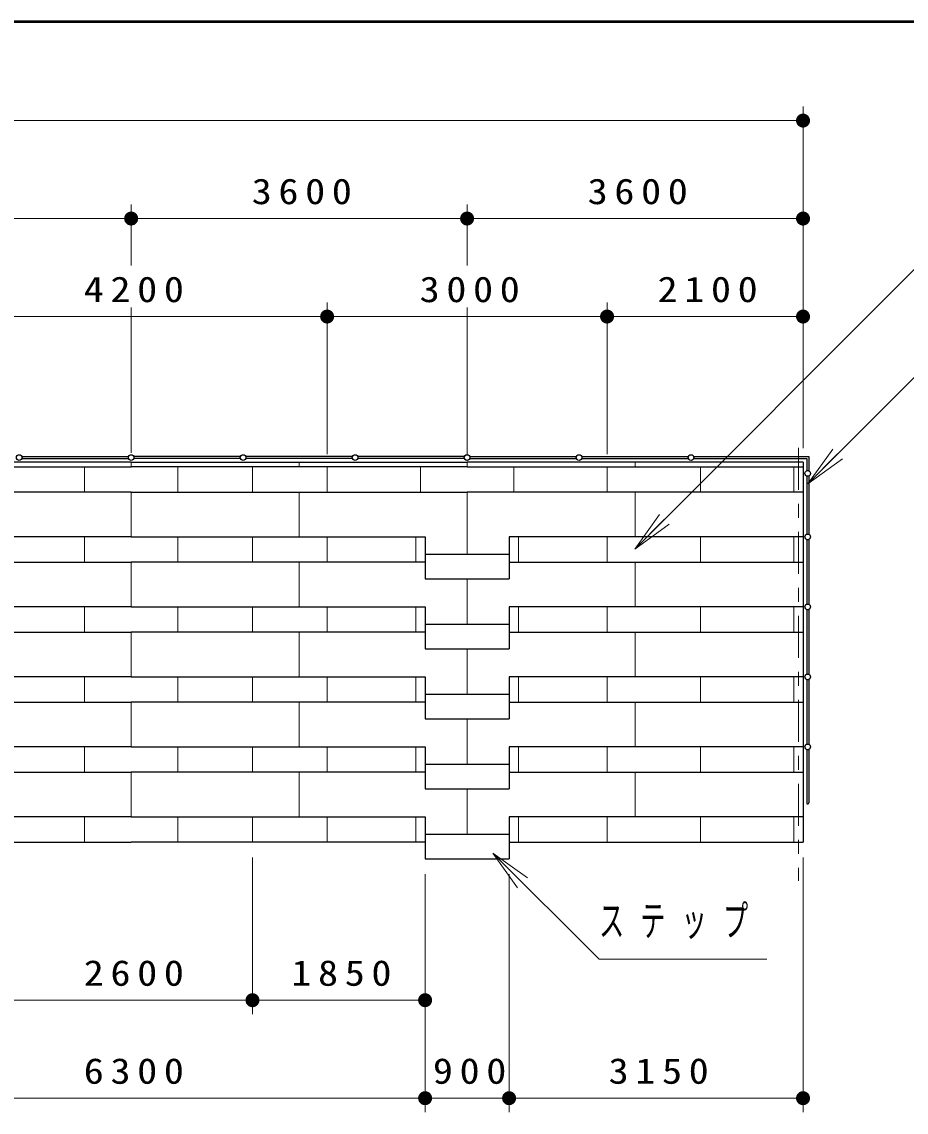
# Model space of a CAD drawing. Units: millimetres on the paper, scale 1:150. Extents: x -365 to 0, y -19 to 257.
# Drawn here: x -262.9 to -199.7, y 179.1 to 257 of the extents above; entities that cross this region are included whole.
import ezdxf

# ---------------------------------------------------------------- set-up
doc = ezdxf.new("R2010")
doc.units = ezdxf.units.MM
doc.linetypes.add('USER2', pattern=[6, 3, -1, 1, -1])
doc.layers.add('LY_1', color=7, linetype='Continuous', lineweight=25)
doc.layers.add('LY_2', color=7, linetype='Continuous', lineweight=13)
doc.styles.add('ＭＳ ゴシック', font='')
doc.styles.get('ＭＳ ゴシック').set_extended_font_data('MS Gothic')

# ---------------------------------------------------------------- blocks, each defined once
blk = doc.blocks.new('filled_dot')
at = {"color": 0, "linetype": 'Continuous', "lineweight": -2, "const_width": 1.25}
blk.add_lwpolyline([(-0.625, 0, 1), (0.625, 0, 1)], format="xyb", close=True, dxfattribs=at)

msp = doc.modelspace()

# ---------------------------------------------------------------- linework, layer by layer
at = {"layer": 'LY_1', "lineweight": 13}
for p, q in [((-207.106, 226.539), (-207.106, 250.944)), ((-351.106, 249.944), (-207.106, 249.944)), ((-255.106, 239.599), (-255.106, 243.944)), ((-231.106, 239.599), (-231.106, 243.944)), ((-207.106, 226.539), (-207.106, 243.944)), ((-279.106, 242.944), (-255.106, 242.944)), ((-255.106, 242.944), (-231.106, 242.944)), ((-231.106, 242.944), (-207.106, 242.944)), ((-241.106, 226.106), (-241.106, 236.944)), ((-241.106, 226.106), (-241.106, 236.944)), ((-221.106, 226.106), (-221.106, 236.944)), ((-255.106, 226.206), (-255.106, 236.599)), ((-231.106, 226.073), (-231.106, 236.599)), ((-269.106, 235.944), (-241.106, 235.944)), ((-241.106, 235.944), (-221.106, 235.944)), ((-221.106, 235.944), (-207.106, 235.944)), ((-206.753, 224.005), (-204.985, 226.479)), ((-206.753, 224.005), (-204.632, 226.126)), ((-204.278, 225.772), (-206.753, 224.005)), ((-219.134, 219.338), (-217.366, 221.813)), ((-219.134, 219.338), (-217.012, 221.459)), ((-216.659, 221.106), (-219.134, 219.338)), ((-246.44, 197.306), (-246.44, 186.106)), ((-229.272, 197.619), (-227.151, 195.498)), ((-229.272, 197.619), (-226.797, 195.852)), ((-227.504, 195.144), (-229.272, 197.619)), ((-207.106, 197.306), (-207.106, 179.106)), ((-234.106, 196.106), (-234.106, 179.106)), ((-234.106, 196.106), (-234.106, 186.106)), ((-228.106, 196.106), (-228.106, 179.106)), ((-228.106, 196.106), (-228.106, 179.106)), ((-246.44, 187.106), (-263.773, 187.106)), ((-234.106, 187.106), (-246.44, 187.106)), ((-234.106, 180.106), (-276.106, 180.106)), ((-228.106, 180.106), (-234.106, 180.106)), ((-207.106, 180.106), (-228.106, 180.106))]:
    msp.add_line(p, q, dxfattribs=at)
at = {"layer": 'LY_1'}
for p, q in [((-262.918, 225.944), (-255.295, 225.944)), ((-247.295, 225.944), (-254.918, 225.944)), ((-239.294, 225.944), (-246.917, 225.944)), ((-231.294, 225.944), (-238.917, 225.944)), ((-230.919, 225.944), (-223.296, 225.944)), ((-222.918, 225.944), (-215.295, 225.944)), ((-214.918, 225.944), (-206.702, 225.944)), ((-206.702, 225.944), (-206.702, 224.928)), ((-255.106, 225.539), (-279.108, 225.539)), ((-279.108, 225.206), (-255.106, 225.206)), ((-262.918, 225.801), (-255.295, 225.801)), ((-255.106, 225.539), (-231.105, 225.539)), ((-231.105, 225.206), (-255.106, 225.206)), ((-247.295, 225.801), (-254.918, 225.801)), ((-239.294, 225.801), (-246.917, 225.801)), ((-231.294, 225.801), (-238.917, 225.801)), ((-207.106, 225.539), (-231.108, 225.539)), ((-231.108, 225.206), (-207.106, 225.206)), ((-230.919, 225.801), (-223.296, 225.801)), ((-222.918, 225.801), (-215.295, 225.801)), ((-214.918, 225.801), (-206.844, 225.801)), ((-207.106, 225.539), (-207.106, 198.405)), ((-206.844, 225.801), (-206.844, 224.928)), ((-206.844, 224.551), (-206.844, 220.394)), ((-206.702, 224.551), (-206.702, 220.394)), ((-255.106, 223.406), (-279.108, 223.406)), ((-255.106, 223.406), (-231.105, 223.406)), ((-207.106, 223.406), (-231.108, 223.406)), ((-255.106, 220.206), (-276.107, 220.206)), ((-255.106, 220.206), (-234.105, 220.206)), ((-234.105, 220.206), (-234.105, 217.205)), ((-207.106, 220.206), (-228.107, 220.206)), ((-228.107, 220.206), (-228.107, 217.205)), ((-206.844, 220.017), (-206.844, 215.394)), ((-206.702, 220.017), (-206.702, 215.394)), ((-234.105, 218.972), (-231.105, 218.972)), ((-231.108, 218.972), (-228.107, 218.972)), ((-276.107, 218.406), (-255.106, 218.406)), ((-234.105, 218.406), (-255.106, 218.406)), ((-228.107, 218.406), (-207.106, 218.406)), ((-234.105, 217.205), (-231.105, 217.205)), ((-231.108, 217.205), (-228.107, 217.205)), ((-255.106, 215.205), (-276.107, 215.205)), ((-255.106, 215.205), (-234.105, 215.205)), ((-234.105, 215.205), (-234.105, 212.205)), ((-207.106, 215.205), (-228.107, 215.205)), ((-228.107, 215.205), (-228.107, 212.205)), ((-206.844, 215.017), (-206.844, 210.394)), ((-206.702, 215.017), (-206.702, 210.394)), ((-234.105, 213.972), (-231.105, 213.972)), ((-231.108, 213.972), (-228.107, 213.972)), ((-276.107, 213.405), (-255.106, 213.405)), ((-234.105, 213.405), (-255.106, 213.405)), ((-228.107, 213.405), (-207.106, 213.405)), ((-234.105, 212.205), (-231.105, 212.205)), ((-231.108, 212.205), (-228.107, 212.205)), ((-255.106, 210.205), (-276.107, 210.205)), ((-255.106, 210.205), (-234.105, 210.205)), ((-234.105, 210.205), (-234.105, 207.205)), ((-207.106, 210.205), (-228.107, 210.205)), ((-228.107, 210.205), (-228.107, 207.205)), ((-206.844, 210.016), (-206.844, 205.394)), ((-206.702, 210.016), (-206.702, 205.394)), ((-234.105, 208.972), (-231.105, 208.972)), ((-231.108, 208.972), (-228.107, 208.972)), ((-276.107, 208.405), (-255.106, 208.405)), ((-234.105, 208.405), (-255.106, 208.405)), ((-228.107, 208.405), (-207.106, 208.405)), ((-234.105, 207.205), (-231.105, 207.205)), ((-231.108, 207.205), (-228.107, 207.205)), ((-255.106, 205.205), (-276.107, 205.205)), ((-255.106, 205.205), (-234.105, 205.205)), ((-234.105, 205.205), (-234.105, 202.205)), ((-207.106, 205.205), (-228.107, 205.205)), ((-228.107, 205.205), (-228.107, 202.205)), ((-206.844, 205.016), (-206.844, 201.205)), ((-206.702, 205.016), (-206.702, 201.205)), ((-276.107, 203.405), (-255.106, 203.405)), ((-234.105, 203.405), (-255.106, 203.405)), ((-234.105, 203.971), (-231.105, 203.971)), ((-231.108, 203.971), (-228.107, 203.971)), ((-228.107, 203.405), (-207.106, 203.405)), ((-234.105, 202.205), (-231.105, 202.205)), ((-231.108, 202.205), (-228.107, 202.205)), ((-255.106, 200.205), (-276.107, 200.205)), ((-255.106, 200.205), (-234.105, 200.205)), ((-234.105, 200.205), (-234.105, 197.204)), ((-207.106, 200.205), (-228.107, 200.205)), ((-228.107, 200.205), (-228.107, 197.204)), ((-234.105, 198.971), (-231.105, 198.971)), ((-231.108, 198.971), (-228.107, 198.971)), ((-276.107, 198.405), (-255.106, 198.405)), ((-234.105, 198.405), (-255.106, 198.405)), ((-228.107, 198.405), (-207.106, 198.405)), ((-234.105, 197.204), (-231.105, 197.204)), ((-231.108, 197.204), (-228.107, 197.204))]:
    msp.add_line(p, q, dxfattribs=at)
at = {"layer": 'LY_1', "color": 4, "linetype": 'USER2', "lineweight": 13}
msp.add_line((-207.44, 226.573), (-207.44, 195.638), dxfattribs=at)
at = {"layer": 'LY_1', "linetype": 'USER2', "lineweight": 13}
for p, q in [((-258.44, 223.406), (-258.44, 225.206)), ((-251.773, 223.406), (-251.773, 225.206)), ((-246.439, 223.406), (-246.439, 225.206)), ((-241.106, 223.406), (-241.106, 225.206)), ((-234.439, 223.406), (-234.439, 225.206)), ((-227.774, 225.206), (-227.774, 223.406)), ((-221.107, 223.406), (-221.107, 225.206)), ((-214.44, 223.406), (-214.44, 225.206)), ((-207.773, 225.206), (-207.773, 223.406)), ((-258.44, 220.206), (-258.44, 218.406)), ((-251.773, 220.206), (-251.773, 218.406)), ((-246.439, 220.206), (-246.439, 218.406)), ((-241.106, 220.206), (-241.106, 218.406)), ((-234.772, 220.206), (-234.772, 218.406)), ((-227.441, 220.206), (-227.441, 218.406)), ((-221.107, 220.206), (-221.107, 218.406)), ((-214.44, 220.206), (-214.44, 218.406)), ((-207.773, 220.206), (-207.773, 218.406)), ((-258.44, 215.205), (-258.44, 213.405)), ((-251.773, 215.205), (-251.773, 213.405)), ((-246.439, 215.205), (-246.439, 213.405)), ((-241.106, 215.205), (-241.106, 213.405)), ((-234.772, 215.205), (-234.772, 213.405)), ((-227.441, 215.205), (-227.441, 213.405)), ((-221.107, 215.205), (-221.107, 213.405)), ((-214.44, 215.205), (-214.44, 213.405)), ((-207.773, 215.205), (-207.773, 213.405)), ((-258.44, 210.205), (-258.44, 208.405)), ((-251.773, 210.205), (-251.773, 208.405)), ((-246.439, 210.205), (-246.439, 208.405)), ((-241.106, 210.205), (-241.106, 208.405)), ((-234.772, 210.205), (-234.772, 208.405)), ((-227.441, 210.205), (-227.441, 208.405)), ((-221.107, 210.205), (-221.107, 208.405)), ((-214.44, 210.205), (-214.44, 208.405)), ((-207.773, 210.205), (-207.773, 208.405)), ((-258.44, 205.205), (-258.44, 203.405)), ((-251.773, 205.205), (-251.773, 203.405)), ((-246.439, 205.205), (-246.439, 203.405)), ((-241.106, 205.205), (-241.106, 203.405)), ((-234.772, 205.205), (-234.772, 203.405)), ((-227.441, 205.205), (-227.441, 203.405)), ((-221.107, 205.205), (-221.107, 203.405)), ((-214.44, 205.205), (-214.44, 203.405)), ((-207.773, 205.205), (-207.773, 203.405)), ((-258.44, 200.205), (-258.44, 198.405)), ((-251.773, 200.205), (-251.773, 198.405)), ((-246.439, 200.205), (-246.439, 198.405)), ((-241.106, 200.205), (-241.106, 198.405)), ((-234.772, 200.205), (-234.772, 198.405)), ((-227.441, 200.205), (-227.441, 198.405)), ((-221.107, 200.205), (-221.107, 198.405)), ((-214.44, 200.205), (-214.44, 198.405)), ((-207.773, 200.205), (-207.773, 198.405))]:
    msp.add_line(p, q, dxfattribs=at)
at = {"layer": 'LY_1', "color": 1, "lineweight": 13}
for p, q in [((-255.106, 225.206), (-255.106, 225.539)), ((-255.106, 225.206), (-255.106, 225.539)), ((-243.106, 225.539), (-243.106, 225.206)), ((-231.108, 225.206), (-231.108, 225.539)), ((-231.105, 225.206), (-231.105, 225.539)), ((-219.107, 225.539), (-219.107, 225.206)), ((-255.106, 220.206), (-255.106, 223.406)), ((-255.106, 220.206), (-255.106, 223.406)), ((-243.106, 223.406), (-243.106, 220.206)), ((-231.108, 218.972), (-231.108, 223.406)), ((-231.105, 218.972), (-231.105, 223.406)), ((-219.107, 223.406), (-219.107, 220.206)), ((-255.106, 215.205), (-255.106, 218.406)), ((-255.106, 215.205), (-255.106, 218.406)), ((-243.106, 218.406), (-243.106, 215.205)), ((-219.107, 218.406), (-219.107, 215.205)), ((-231.108, 213.972), (-231.108, 217.205)), ((-231.105, 213.972), (-231.105, 217.205)), ((-255.106, 210.205), (-255.106, 213.405)), ((-255.106, 210.205), (-255.106, 213.405)), ((-243.106, 213.405), (-243.106, 210.205)), ((-219.107, 213.405), (-219.107, 210.205)), ((-231.108, 208.972), (-231.108, 212.205)), ((-231.105, 208.972), (-231.105, 212.205)), ((-255.106, 205.205), (-255.106, 208.405)), ((-255.106, 205.205), (-255.106, 208.405)), ((-243.106, 208.405), (-243.106, 205.205)), ((-219.107, 208.405), (-219.107, 205.205)), ((-231.108, 203.971), (-231.108, 207.205)), ((-231.105, 203.971), (-231.105, 207.205)), ((-255.106, 200.205), (-255.106, 203.405)), ((-255.106, 200.205), (-255.106, 203.405)), ((-243.106, 203.405), (-243.106, 200.205)), ((-219.107, 203.405), (-219.107, 200.205)), ((-231.108, 198.971), (-231.108, 202.205)), ((-231.105, 198.971), (-231.105, 202.205))]:
    msp.add_line(p, q, dxfattribs=at)
at = {"layer": 'LY_1', "lineweight": 13}
for points in [[(-219.134, 219.338), (-199.079, 239.392), (-175.079, 239.392)], [(-206.753, 224.005), (-198.309, 232.447), (-186.309, 232.447)], [(-229.272, 197.619), (-221.682, 190.029), (-209.682, 190.029)]]:
    msp.add_lwpolyline(points, dxfattribs=at)
at = {"layer": 'LY_1'}
for centre in [(-263.107, 225.873), (-255.106, 225.873), (-255.106, 225.873), (-247.106, 225.873), (-239.106, 225.873), (-231.108, 225.873), (-231.105, 225.873), (-223.107, 225.873), (-215.107, 225.873), (-206.773, 224.739), (-206.773, 220.206), (-206.773, 215.205), (-206.773, 210.205), (-206.773, 205.205)]:
    msp.add_circle(centre, 0.202, dxfattribs=at)
msp.add_arc((-206.773, 201.205), 0.0712, 179.99999, 360, dxfattribs=at)
at = {"layer": 'LY_2', "lineweight": 50}
msp.add_line((0, 257), (-365, 257), dxfattribs=at)

# ---------------------------------------------------------------- block references
at = {"layer": 'LY_1', "lineweight": 13, "xscale": 0.4, "yscale": 0.4, "rotation": 180}
for p in [(-207.106, 249.944), (-255.106, 242.944), (-231.106, 242.944), (-207.106, 242.944), (-241.106, 235.944), (-221.106, 235.944), (-207.106, 235.944), (-246.44, 187.106), (-234.106, 187.106), (-234.106, 180.106), (-228.106, 180.106), (-207.106, 180.106)]:
    msp.add_blockref('filled_dot', p, dxfattribs=at)
at = {"layer": 'LY_1', "lineweight": 13, "xscale": 0.4, "yscale": 0.4}
for p in [(-255.106, 242.944), (-231.106, 242.944), (-241.106, 235.944), (-221.106, 235.944), (-246.44, 187.106), (-234.106, 180.106), (-228.106, 180.106)]:
    msp.add_blockref('filled_dot', p, dxfattribs=at)

# ---------------------------------------------------------------- texts
at = {"layer": 'LY_1', "style": 'ＭＳ ゴシック'}
for s, insert, char_height, attachment_point in [('\\T1.33;\\W1.15;3600', (-242.679, 243.944), 1.833, 8), ('\\T1.33;\\W1.15;3600', (-218.679, 243.944), 1.833, 8), ('\\T1.33;\\W1.15;4200', (-254.679, 236.944), 1.833, 8), ('\\T1.33;\\W1.15;3000', (-230.683, 236.944), 1.833, 8), ('\\T1.33;\\W1.15;2100', (-213.685, 236.944), 1.833, 8), ('\\T1.64;\\W0.6;ステップ', (-221.682, 192.679), 2.199, 4), ('\\T1.33;\\W1.15;2600', (-254.679, 188.106), 1.833, 8), ('\\T1.33;\\W1.15;1850', (-239.85, 188.106), 1.833, 8), ('\\T1.33;\\W1.15;6300', (-254.679, 181.106), 1.833, 8), ('\\T1.33;\\W1.15;900', (-230.69, 181.106), 1.833, 8), ('\\T1.33;\\W1.15;3150', (-217.183, 181.106), 1.833, 8)]:
    msp.add_mtext(s, dxfattribs=dict(at, insert=insert, char_height=char_height, attachment_point=attachment_point))

doc.saveas('drawing.dxf')
